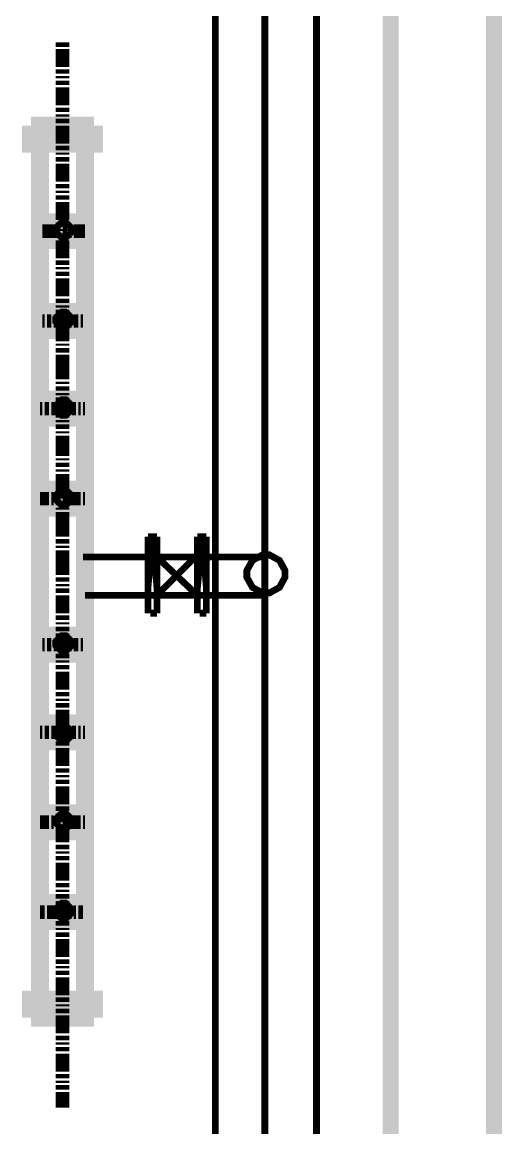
# Model space of a CAD drawing. Extents: x 0.4 to 11.4, y 0.4 to 16.2.
# Drawn here: x 4.533 to 4.889, y 7.356 to 8.176 of the extents above; entities that cross this region are included whole.
import ezdxf

# ---------------------------------------------------------------- set-up
doc = ezdxf.new("R2010")
doc.units = 0
doc.header["$MEASUREMENT"] = 0

msp = doc.modelspace()

# ---------------------------------------------------------------- linework, layer by layer
at = {"color": 0}
for points, const_width in [([(4.8061, 12.6895), (4.8061, 4.64947)], 0.01167), ([(4.88276, 12.6694), (4.88276, 4.63113)], 0.01167), ([(4.67611, 5.46446), (4.67611, 12.4094)], 0.005), ([(4.71278, 5.46446), (4.71278, 12.4094)], 0.005), ([(4.75108, 12.4078), (4.75108, 5.47775)], 0.005), ([(4.56278, 8.16114), (4.56278, 8.15944), (4.56278, 8.15776)], 0.01), ([(4.56278, 8.15608), (4.56278, 8.15446), (4.56278, 8.15278), (4.56278, 8.1511)], 0.01), ([(4.56278, 8.1511), (4.56278, 8.14947), (4.56278, 8.14779), (4.56278, 8.14611), (4.56278, 8.14442)], 0.01), ([(4.56278, 8.14442), (4.56278, 8.14279)], 0.01), ([(4.56278, 8.14111), (4.56278, 8.13943), (4.56278, 8.13781)], 0.01), ([(4.56278, 8.13613), (4.56278, 8.13444)], 0.01), ([(4.56278, 8.13276), (4.56278, 8.13112), (4.56278, 8.12944)], 0.01), ([(4.56278, 8.12776), (4.56278, 8.12608), (4.56278, 8.12446), (4.56278, 8.12278)], 0.01), ([(4.56278, 8.12278), (4.56278, 8.1211), (4.56278, 8.11947), (4.56278, 8.11778), (4.56278, 8.1161)], 0.01), ([(4.56278, 8.1161), (4.56278, 8.11442)], 0.01), ([(4.56278, 8.11279), (4.56278, 8.11111), (4.56278, 8.10943)], 0.01), ([(4.56278, 8.10781), (4.56278, 8.10612)], 0.01), ([(4.5861, 8.09944), (4.53944, 8.09944)], 0.01333), ([(4.5861, 8.09944), (4.5861, 8.0861), (4.53944, 8.0861), (4.53944, 8.09944)], 0.01333), ([(4.56278, 8.10444), (4.56278, 8.10275), (4.56278, 8.10113)], 0.01), ([(4.56278, 8.09944), (4.56278, 8.09776), (4.56278, 8.09614), (4.56278, 8.09446)], 0.01), ([(4.56278, 8.09446), (4.56278, 8.09278), (4.56278, 8.0911), (4.56278, 8.08946), (4.56278, 8.08778)], 0.01), ([(4.54611, 7.45111), (4.54611, 8.0861)], 0.01333), ([(4.56278, 8.08778), (4.56278, 8.0861)], 0.01), ([(4.56278, 8.08442), (4.56278, 8.08279), (4.56278, 8.08111)], 0.01), ([(4.57943, 7.78108), (4.57943, 8.0861)], 0.01333), ([(4.56278, 8.07943), (4.56278, 8.07781)], 0.01), ([(4.56278, 8.07611), (4.56278, 8.07443), (4.56278, 8.07275)], 0.01), ([(4.56278, 8.07112), (4.56278, 8.06944), (4.56278, 8.06776), (4.56278, 8.06614)], 0.01), ([(4.56278, 8.06614), (4.56278, 8.06446), (4.56278, 8.06278), (4.56278, 8.06108), (4.56278, 8.05946)], 0.01), ([(4.56278, 8.05946), (4.56278, 8.05778)], 0.01), ([(4.56278, 8.0561), (4.56278, 8.05447), (4.56278, 8.05279)], 0.01), ([(4.56278, 8.05111), (4.56278, 8.04943)], 0.01), ([(4.56278, 8.04779), (4.56278, 8.04611), (4.56278, 8.04443)], 0.01), ([(4.56278, 8.04275), (4.56278, 8.04113), (4.56278, 8.03944), (4.56278, 8.03776)], 0.01), ([(4.56278, 8.03776), (4.56278, 8.03614), (4.56278, 8.03444), (4.56278, 8.03276), (4.56278, 8.03108)], 0.01), ([(4.54611, 8.02778), (4.57943, 8.02778)], 0.01333), ([(4.54611, 8.01443), (4.57943, 8.01443), (4.57943, 8.02778)], 0.01333), ([(4.56278, 8.03108), (4.56278, 8.02946)], 0.01), ([(4.56278, 8.02778), (4.56278, 8.0261), (4.56278, 8.02447)], 0.01), ([(4.54943, 8.02111), (4.54779, 8.02111)], 0.01), ([(4.5561, 8.02111), (4.55447, 8.02111), (4.55279, 8.02111), (4.55111, 8.02111), (4.54943, 8.02111)], 0.01), ([(4.56108, 8.02111), (4.55946, 8.02111), (4.55778, 8.02111), (4.5561, 8.02111)], 0.01), ([(4.56278, 8.02279), (4.56278, 8.02111)], 0.01), ([(4.56614, 8.02111), (4.56446, 8.02111), (4.56278, 8.02111)], 0.01), ([(4.56278, 8.01942), (4.56278, 8.01779), (4.56278, 8.01611)], 0.01), ([(4.56944, 8.02111), (4.56776, 8.02111)], 0.01), ([(4.57275, 8.02111), (4.57113, 8.02111)], 0.01), ([(4.57943, 8.02111), (4.57781, 8.02111), (4.57611, 8.02111), (4.57443, 8.02111), (4.57275, 8.02111)], 0.01), ([(4.56278, 8.01443), (4.56278, 8.01281), (4.56278, 8.01113), (4.56278, 8.00944)], 0.01), ([(4.56278, 8.00944), (4.56278, 8.00776), (4.56278, 8.00612), (4.56278, 8.00444), (4.56278, 8.00276)], 0.01), ([(4.56278, 8.00276), (4.56278, 8.00108)], 0.01), ([(4.56278, 7.99946), (4.56278, 7.99778), (4.56278, 7.9961)], 0.01), ([(4.56278, 7.99447), (4.56278, 7.99278)], 0.01), ([(4.56278, 7.9911), (4.56278, 7.98942), (4.56278, 7.98779)], 0.01), ([(4.56278, 7.98611), (4.56278, 7.98443), (4.56278, 7.98281), (4.56278, 7.98112)], 0.01), ([(4.56278, 7.98112), (4.56278, 7.97944), (4.56278, 7.97775), (4.56278, 7.97613), (4.56278, 7.97444)], 0.01), ([(4.56278, 7.97444), (4.56278, 7.97276)], 0.01), ([(4.56278, 7.97114), (4.56278, 7.96946), (4.56278, 7.96778)], 0.01), ([(4.56278, 7.9661), (4.56278, 7.96446)], 0.01), ([(4.54611, 7.9611), (4.57943, 7.9611)], 0.01333), ([(4.54611, 7.94775), (4.57943, 7.94775), (4.57943, 7.9611)], 0.01333), ([(4.56278, 7.96278), (4.56278, 7.9611), (4.56278, 7.95942)], 0.01), ([(4.56278, 7.95779), (4.56278, 7.95611), (4.56278, 7.95443), (4.56278, 7.95281)], 0.01), ([(4.54943, 7.95443), (4.54779, 7.95443)], 0.01), ([(4.55447, 7.95443), (4.55279, 7.95443), (4.55111, 7.95443)], 0.01), ([(4.55778, 7.95443), (4.5561, 7.95443)], 0.01), ([(4.56446, 7.95443), (4.56278, 7.95443), (4.56108, 7.95443), (4.55946, 7.95443), (4.55778, 7.95443)], 0.01), ([(4.56278, 7.95281), (4.56278, 7.95111), (4.56278, 7.94943), (4.56278, 7.94775), (4.56278, 7.94612)], 0.01), ([(4.56944, 7.95443), (4.56776, 7.95443), (4.56614, 7.95443), (4.56446, 7.95443)], 0.01), ([(4.57443, 7.95443), (4.57275, 7.95443), (4.57113, 7.95443)], 0.01), ([(4.57781, 7.95443), (4.57611, 7.95443)], 0.01), ([(4.56278, 7.94612), (4.56278, 7.94444), (4.56278, 7.94276), (4.56278, 7.94114), (4.56278, 7.93946)], 0.01), ([(4.56278, 7.93778), (4.56278, 7.93608)], 0.01), ([(4.56278, 7.93446), (4.56278, 7.93278), (4.56278, 7.9311)], 0.01), ([(4.56278, 7.92947), (4.56278, 7.92779), (4.56278, 7.92611), (4.56278, 7.92443)], 0.01), ([(4.56278, 7.92443), (4.56278, 7.92279), (4.56278, 7.92111), (4.56278, 7.91943), (4.56278, 7.91775)], 0.01), ([(4.56278, 7.91775), (4.56278, 7.91613), (4.56278, 7.91444), (4.56278, 7.91276), (4.56278, 7.91114)], 0.01), ([(4.56278, 7.90944), (4.56278, 7.90776)], 0.01), ([(4.56278, 7.90608), (4.56278, 7.90446), (4.56278, 7.90278)], 0.01), ([(4.56278, 7.9011), (4.56278, 7.89947)], 0.01), ([(4.54611, 7.89611), (4.57943, 7.89611)], 0.01333), ([(4.54611, 7.88276), (4.57943, 7.88276), (4.57943, 7.89611)], 0.01333), ([(4.56278, 7.89779), (4.56278, 7.89611), (4.56278, 7.89442), (4.56278, 7.89279)], 0.01), ([(4.56278, 7.89279), (4.56278, 7.89111), (4.56278, 7.88943), (4.56278, 7.88781), (4.56278, 7.88613)], 0.01), ([(4.54779, 7.88943), (4.54611, 7.88943)], 0.01), ([(4.55279, 7.88943), (4.55111, 7.88943), (4.54943, 7.88943)], 0.01), ([(4.5561, 7.88943), (4.55447, 7.88943)], 0.01), ([(4.56278, 7.88943), (4.56108, 7.88943), (4.55946, 7.88943), (4.55778, 7.88943), (4.5561, 7.88943)], 0.01), ([(4.56776, 7.88943), (4.56614, 7.88943), (4.56446, 7.88943), (4.56278, 7.88943)], 0.01), ([(4.56278, 7.88613), (4.56278, 7.88444), (4.56278, 7.88276)], 0.01), ([(4.57275, 7.88943), (4.57113, 7.88943), (4.56944, 7.88943)], 0.01), ([(4.57611, 7.88943), (4.57443, 7.88943)], 0.01), ([(4.57943, 7.88943), (4.57781, 7.88943)], 0.01), ([(4.56278, 7.88112), (4.56278, 7.87944)], 0.01), ([(4.56278, 7.87776), (4.56278, 7.87608), (4.56278, 7.87446)], 0.01), ([(4.56278, 7.87278), (4.56278, 7.8711)], 0.01), ([(4.56278, 7.86947), (4.56278, 7.86778), (4.56278, 7.8661), (4.56278, 7.86442)], 0.01), ([(4.56278, 7.86442), (4.56278, 7.86279), (4.56278, 7.86111), (4.56278, 7.85943), (4.56278, 7.85781)], 0.01), ([(4.56278, 7.85781), (4.56278, 7.85612), (4.56278, 7.85444)], 0.01), ([(4.56278, 7.85275), (4.56278, 7.85113)], 0.01), ([(4.56278, 7.84944), (4.56278, 7.84776), (4.56278, 7.84614)], 0.01), ([(4.56278, 7.84446), (4.56278, 7.84278)], 0.01), ([(4.56278, 7.8411), (4.56278, 7.83946), (4.56278, 7.83778), (4.56278, 7.8361)], 0.01), ([(4.56278, 7.8361), (4.56278, 7.83442), (4.56278, 7.83279), (4.56278, 7.83111), (4.56278, 7.82943)], 0.01), ([(4.54611, 7.82943), (4.57943, 7.82943)], 0.01333), ([(4.56278, 7.82943), (4.56278, 7.82781), (4.56278, 7.82611), (4.56278, 7.82443), (4.56278, 7.82275)], 0.01), ([(4.54779, 7.82275), (4.54611, 7.82275)], 0.01), ([(4.55279, 7.82275), (4.55111, 7.82275), (4.54943, 7.82275), (4.54779, 7.82275)], 0.01), ([(4.5561, 7.82275), (4.55447, 7.82275)], 0.01), ([(4.56108, 7.82275), (4.55946, 7.82275), (4.55778, 7.82275)], 0.01), ([(4.56446, 7.82275), (4.56278, 7.82275)], 0.01), ([(4.56278, 7.82112), (4.56278, 7.81944), (4.56278, 7.81776)], 0.01), ([(4.57113, 7.82275), (4.56944, 7.82275), (4.56776, 7.82275), (4.56614, 7.82275), (4.56446, 7.82275)], 0.01), ([(4.57611, 7.82275), (4.57443, 7.82275), (4.57275, 7.82275), (4.57113, 7.82275)], 0.01), ([(4.57943, 7.82275), (4.57781, 7.82275)], 0.01), ([(4.54611, 7.81614), (4.57943, 7.81614)], 0.01333), ([(4.56278, 7.81614), (4.56278, 7.81446)], 0.01), ([(4.56278, 7.81278), (4.56278, 7.81108), (4.56278, 7.80946), (4.56278, 7.80778)], 0.01), ([(4.56278, 7.80778), (4.56278, 7.8061), (4.56278, 7.80447), (4.56278, 7.80279), (4.56278, 7.80111)], 0.01), ([(4.57943, 7.45111), (4.57943, 7.80279)], 0.01333), ([(4.56278, 7.80111), (4.56278, 7.79943), (4.56278, 7.79779), (4.56278, 7.79611), (4.56278, 7.79443)], 0.01), ([(4.56278, 7.79275), (4.56278, 7.79113), (4.56278, 7.78944)], 0.01), ([(4.56278, 7.78776), (4.56278, 7.78614)], 0.01), ([(4.62608, 7.79443), (4.62608, 7.73779)], 0.005), ([(4.62608, 7.79443), (4.62944, 7.79443)], 0.005), ([(4.62944, 7.79443), (4.63276, 7.79443)], 0.005), ([(4.63276, 7.79443), (4.63276, 7.73779)], 0.005), ([(4.66276, 7.79443), (4.66276, 7.73779)], 0.005), ([(4.66276, 7.79443), (4.66613, 7.79443)], 0.005), ([(4.66613, 7.79443), (4.66943, 7.79443)], 0.005), ([(4.66943, 7.79443), (4.66943, 7.73779)], 0.005), ([(4.56278, 7.78444), (4.56278, 7.78276), (4.56278, 7.78108), (4.56278, 7.77946)], 0.01), ([(4.56278, 7.77946), (4.56278, 7.77778), (4.56278, 7.7761), (4.56278, 7.77447), (4.56278, 7.77279)], 0.01), ([(4.63276, 7.75108), (4.66276, 7.78108)], 0.005), ([(4.56278, 7.77279), (4.56278, 7.77111), (4.56278, 7.76942), (4.56278, 7.76779), (4.56278, 7.76611)], 0.01), ([(4.57781, 7.77946), (4.71278, 7.77946)], 0.005), ([(4.63276, 7.77946), (4.66276, 7.75108)], 0.005), ([(4.56278, 7.76443), (4.56278, 7.76281), (4.56278, 7.76113)], 0.01), ([(4.56278, 7.75944), (4.56278, 7.75776)], 0.01), ([(4.56278, 7.75612), (4.56278, 7.75444), (4.56278, 7.75276)], 0.01), ([(4.56278, 7.75108), (4.56278, 7.74946), (4.56278, 7.74778), (4.56278, 7.7461)], 0.01), ([(4.56278, 7.7461), (4.56278, 7.74447), (4.56278, 7.74278), (4.56278, 7.7411), (4.56278, 7.73942)], 0.01), ([(4.57943, 7.75108), (4.71278, 7.75108)], 0.005), ([(4.56278, 7.73942), (4.56278, 7.73779)], 0.01), ([(4.56278, 7.73611), (4.56278, 7.73443), (4.56278, 7.73281)], 0.01), ([(4.56278, 7.73112), (4.56278, 7.72944)], 0.01), ([(4.62776, 7.73779), (4.62944, 7.73779)], 0.005), ([(4.62944, 7.73779), (4.63276, 7.73779)], 0.005), ([(4.66444, 7.73779), (4.66613, 7.73779)], 0.005), ([(4.66613, 7.73779), (4.66943, 7.73779)], 0.005), ([(4.54611, 7.70779), (4.57943, 7.70779), (4.57943, 7.72114)], 0.01333), ([(4.54611, 7.72114), (4.57943, 7.72114)], 0.01333), ([(4.56278, 7.72775), (4.56278, 7.72613), (4.56278, 7.72444)], 0.01), ([(4.56278, 7.72276), (4.56278, 7.72114), (4.56278, 7.71946), (4.56278, 7.71778)], 0.01), ([(4.54943, 7.71446), (4.54779, 7.71446)], 0.01), ([(4.55447, 7.71446), (4.55279, 7.71446), (4.55111, 7.71446)], 0.01), ([(4.55778, 7.71446), (4.5561, 7.71446)], 0.01), ([(4.56446, 7.71446), (4.56278, 7.71446), (4.56108, 7.71446), (4.55946, 7.71446), (4.55778, 7.71446)], 0.01), ([(4.56278, 7.71778), (4.56278, 7.7161), (4.56278, 7.71446), (4.56278, 7.71278), (4.56278, 7.7111)], 0.01), ([(4.56944, 7.71446), (4.56776, 7.71446), (4.56614, 7.71446), (4.56446, 7.71446)], 0.01), ([(4.57443, 7.71446), (4.57275, 7.71446), (4.57113, 7.71446)], 0.01), ([(4.57781, 7.71446), (4.57611, 7.71446)], 0.01), ([(4.56278, 7.7111), (4.56278, 7.70942)], 0.01), ([(4.56278, 7.70779), (4.56278, 7.70611), (4.56278, 7.70443)], 0.01), ([(4.56278, 7.70281), (4.56278, 7.70111)], 0.01), ([(4.56278, 7.69943), (4.56278, 7.69775), (4.56278, 7.69612)], 0.01), ([(4.56278, 7.69444), (4.56278, 7.69276), (4.56278, 7.69114), (4.56278, 7.68946)], 0.01), ([(4.56278, 7.68946), (4.56278, 7.68778), (4.56278, 7.68608), (4.56278, 7.68446), (4.56278, 7.68278)], 0.01), ([(4.56278, 7.68278), (4.56278, 7.6811)], 0.01), ([(4.56278, 7.67947), (4.56278, 7.67779), (4.56278, 7.67611)], 0.01), ([(4.56278, 7.67443), (4.56278, 7.67279)], 0.01), ([(4.56278, 7.67111), (4.56278, 7.66943), (4.56278, 7.66775)], 0.01), ([(4.56278, 7.66613), (4.56278, 7.66444), (4.56278, 7.66276), (4.56278, 7.66114)], 0.01), ([(4.54611, 7.65608), (4.57943, 7.65608), (4.57943, 7.64279)], 0.01333), ([(4.56278, 7.66114), (4.56278, 7.65944), (4.56278, 7.65776), (4.56278, 7.65608), (4.56278, 7.65446)], 0.01), ([(4.56278, 7.65446), (4.56278, 7.65278)], 0.01), ([(4.54779, 7.64947), (4.54611, 7.64947)], 0.01), ([(4.55279, 7.64947), (4.55111, 7.64947), (4.54943, 7.64947)], 0.01), ([(4.5561, 7.64947), (4.55447, 7.64947)], 0.01), ([(4.56278, 7.64947), (4.56108, 7.64947), (4.55946, 7.64947), (4.55778, 7.64947), (4.5561, 7.64947)], 0.01), ([(4.56278, 7.6511), (4.56278, 7.64947), (4.56278, 7.64779)], 0.01), ([(4.56776, 7.64947), (4.56614, 7.64947), (4.56446, 7.64947), (4.56278, 7.64947)], 0.01), ([(4.56278, 7.64611), (4.56278, 7.64442)], 0.01), ([(4.57275, 7.64947), (4.57113, 7.64947), (4.56944, 7.64947)], 0.01), ([(4.57611, 7.64947), (4.57443, 7.64947)], 0.01), ([(4.57943, 7.64947), (4.57781, 7.64947)], 0.01), ([(4.54611, 7.64279), (4.57943, 7.64279)], 0.01333), ([(4.56278, 7.64279), (4.56278, 7.64111), (4.56278, 7.63943)], 0.01), ([(4.56278, 7.63781), (4.56278, 7.63613), (4.56278, 7.63444), (4.56278, 7.63276)], 0.01), ([(4.56278, 7.63276), (4.56278, 7.63112), (4.56278, 7.62944), (4.56278, 7.62776), (4.56278, 7.62608)], 0.01), ([(4.56278, 7.62608), (4.56278, 7.62446)], 0.01), ([(4.56278, 7.62278), (4.56278, 7.6211), (4.56278, 7.61947)], 0.01), ([(4.56278, 7.61778), (4.56278, 7.6161)], 0.01), ([(4.56278, 7.61442), (4.56278, 7.61279), (4.56278, 7.61111)], 0.01), ([(4.56278, 7.60943), (4.56278, 7.60781), (4.56278, 7.60612), (4.56278, 7.60444)], 0.01), ([(4.56278, 7.60444), (4.56278, 7.60275), (4.56278, 7.60113), (4.56278, 7.59944), (4.56278, 7.59776)], 0.01), ([(4.56278, 7.59776), (4.56278, 7.59614)], 0.01), ([(4.54611, 7.58946), (4.57943, 7.58946), (4.57943, 7.57611)], 0.01333), ([(4.56278, 7.59446), (4.56278, 7.59278), (4.56278, 7.5911)], 0.01), ([(4.56278, 7.58946), (4.56278, 7.58778)], 0.01), ([(4.54779, 7.58279), (4.54611, 7.58279)], 0.01), ([(4.55279, 7.58279), (4.55111, 7.58279), (4.54943, 7.58279), (4.54779, 7.58279)], 0.01), ([(4.5561, 7.58279), (4.55447, 7.58279)], 0.01), ([(4.56108, 7.58279), (4.55946, 7.58279), (4.55778, 7.58279)], 0.01), ([(4.56278, 7.5861), (4.56278, 7.58442), (4.56278, 7.58279)], 0.01), ([(4.56446, 7.58279), (4.56278, 7.58279)], 0.01), ([(4.56278, 7.58111), (4.56278, 7.57943), (4.56278, 7.57781), (4.56278, 7.57611)], 0.01), ([(4.57113, 7.58279), (4.56944, 7.58279), (4.56776, 7.58279), (4.56614, 7.58279), (4.56446, 7.58279)], 0.01), ([(4.57611, 7.58279), (4.57443, 7.58279), (4.57275, 7.58279), (4.57113, 7.58279)], 0.01), ([(4.57943, 7.58279), (4.57781, 7.58279)], 0.01), ([(4.54611, 7.57611), (4.57943, 7.57611)], 0.01333), ([(4.56278, 7.57611), (4.56278, 7.57443), (4.56278, 7.57275), (4.56278, 7.57112), (4.56278, 7.56944)], 0.01), ([(4.56278, 7.56944), (4.56278, 7.56776)], 0.01), ([(4.56278, 7.56614), (4.56278, 7.56446), (4.56278, 7.56278)], 0.01), ([(4.56278, 7.56108), (4.56278, 7.55946)], 0.01), ([(4.56278, 7.55778), (4.56278, 7.5561), (4.56278, 7.55447)], 0.01), ([(4.56278, 7.55279), (4.56278, 7.55111), (4.56278, 7.54943), (4.56278, 7.54779)], 0.01), ([(4.56278, 7.54779), (4.56278, 7.54611), (4.56278, 7.54443), (4.56278, 7.54275), (4.56278, 7.54113)], 0.01), ([(4.56278, 7.54113), (4.56278, 7.53944)], 0.01), ([(4.56278, 7.53776), (4.56278, 7.53614), (4.56278, 7.53444)], 0.01), ([(4.56278, 7.53276), (4.56278, 7.53108)], 0.01), ([(4.54611, 7.52279), (4.57943, 7.52279), (4.57943, 7.50944)], 0.01333), ([(4.56278, 7.52946), (4.56278, 7.52778), (4.56278, 7.5261)], 0.01), ([(4.56278, 7.52447), (4.56278, 7.52279), (4.56278, 7.52111), (4.56278, 7.51942)], 0.01), ([(4.54943, 7.51611), (4.54779, 7.51611), (4.54611, 7.51611)], 0.01), ([(4.55279, 7.51611), (4.55111, 7.51611)], 0.01), ([(4.55946, 7.51611), (4.55778, 7.51611), (4.5561, 7.51611), (4.55447, 7.51611), (4.55279, 7.51611)], 0.01), ([(4.56446, 7.51611), (4.56278, 7.51611), (4.56108, 7.51611), (4.55946, 7.51611)], 0.01), ([(4.56278, 7.51942), (4.56278, 7.51779), (4.56278, 7.51611), (4.56278, 7.51443), (4.56278, 7.51281)], 0.01), ([(4.56944, 7.51611), (4.56776, 7.51611), (4.56614, 7.51611)], 0.01), ([(4.57275, 7.51611), (4.57113, 7.51611)], 0.01), ([(4.57781, 7.51611), (4.57611, 7.51611), (4.57443, 7.51611)], 0.01), ([(4.54611, 7.50944), (4.57943, 7.50944)], 0.01333), ([(4.56278, 7.51281), (4.56278, 7.51113)], 0.01), ([(4.56278, 7.50944), (4.56278, 7.50776), (4.56278, 7.50612)], 0.01), ([(4.56278, 7.50444), (4.56278, 7.50276)], 0.01), ([(4.56278, 7.50108), (4.56278, 7.49946), (4.56278, 7.49778)], 0.01), ([(4.56278, 7.4961), (4.56278, 7.49447), (4.56278, 7.49278), (4.56278, 7.4911)], 0.01), ([(4.56278, 7.4911), (4.56278, 7.48942), (4.56278, 7.48779), (4.56278, 7.48611), (4.56278, 7.48443)], 0.01), ([(4.56278, 7.48443), (4.56278, 7.48281)], 0.01), ([(4.56278, 7.48112), (4.56278, 7.47944), (4.56278, 7.47775)], 0.01), ([(4.56278, 7.47613), (4.56278, 7.47444)], 0.01), ([(4.56278, 7.47276), (4.56278, 7.47114), (4.56278, 7.46946)], 0.01), ([(4.56278, 7.46778), (4.56278, 7.4661), (4.56278, 7.46446), (4.56278, 7.46278)], 0.01), ([(4.56278, 7.46278), (4.56278, 7.4611), (4.56278, 7.45942), (4.56278, 7.45779), (4.56278, 7.45611)], 0.01), ([(4.5861, 7.43778), (4.5861, 7.45111), (4.53944, 7.45111), (4.53944, 7.43778)], 0.01333), ([(4.56278, 7.45611), (4.56278, 7.45443)], 0.01), ([(4.56278, 7.45281), (4.56278, 7.45111), (4.56278, 7.44943)], 0.01), ([(4.56278, 7.44775), (4.56278, 7.44612)], 0.01), ([(4.56278, 7.44444), (4.56278, 7.44276), (4.56278, 7.44114)], 0.01), ([(4.5861, 7.43778), (4.53944, 7.43778)], 0.01333), ([(4.56278, 7.43946), (4.56278, 7.43778), (4.56278, 7.43608), (4.56278, 7.43446)], 0.01), ([(4.56278, 7.43446), (4.56278, 7.43278), (4.56278, 7.4311), (4.56278, 7.42947), (4.56278, 7.42779)], 0.01), ([(4.56278, 7.42779), (4.56278, 7.42611)], 0.01), ([(4.56278, 7.42443), (4.56278, 7.42279), (4.56278, 7.42111)], 0.01), ([(4.56278, 7.41943), (4.56278, 7.41775)], 0.01), ([(4.56278, 7.41613), (4.56278, 7.41444), (4.56278, 7.41276)], 0.01), ([(4.56278, 7.41114), (4.56278, 7.40944), (4.56278, 7.40776), (4.56278, 7.40608)], 0.01), ([(4.56278, 7.40608), (4.56278, 7.40446), (4.56278, 7.40278), (4.56278, 7.4011), (4.56278, 7.39947)], 0.01), ([(4.56278, 7.39947), (4.56278, 7.39779)], 0.01), ([(4.56278, 7.39611), (4.56278, 7.39442), (4.56278, 7.39279)], 0.01), ([(4.56278, 7.39111), (4.56278, 7.38943)], 0.01), ([(4.56278, 7.38781), (4.56278, 7.38613), (4.56278, 7.38444)], 0.01), ([(4.56278, 7.38276), (4.56278, 7.38112), (4.56278, 7.37944), (4.56278, 7.37776)], 0.01), ([(4.56278, 7.37776), (4.56278, 7.37608), (4.56278, 7.37446), (4.56278, 7.37278), (4.56278, 7.3711)], 0.01)]:
    msp.add_lwpolyline(points, dxfattribs=dict(at, const_width=const_width))
for points, const_width in [([(4.56278, 8.16114), (4.56278, 8.16114)], 0.01), ([(4.56278, 8.1511), (4.56278, 8.1511)], 0.01), ([(4.56278, 8.14442), (4.56278, 8.14442)], 0.01), ([(4.56278, 8.12278), (4.56278, 8.12278)], 0.01), ([(4.56278, 8.1161), (4.56278, 8.1161)], 0.01), ([(4.56278, 8.09446), (4.56278, 8.09446)], 0.01), ([(4.56278, 8.08778), (4.56278, 8.08778)], 0.01), ([(4.56278, 8.06614), (4.56278, 8.06614)], 0.01), ([(4.56278, 8.05946), (4.56278, 8.05946)], 0.01), ([(4.56278, 8.03776), (4.56278, 8.03776)], 0.01), ([(4.56944, 8.02192), (4.56944, 8.02339), (4.56506, 8.02778), (4.56358, 8.02778), (4.56218, 8.02778), (4.55778, 8.02339), (4.55778, 8.02192), (4.55778, 8.02051), (4.56218, 8.01611), (4.56358, 8.01611), (4.56506, 8.01611), (4.56944, 8.02051), (4.56944, 8.02192)], 0.005), ([(4.56278, 8.03108), (4.56278, 8.03108)], 0.01), ([(4.54611, 8.02111), (4.54611, 8.02111)], 0.01), ([(4.54943, 8.02111), (4.54943, 8.02111)], 0.01), ([(4.5561, 8.02111), (4.5561, 8.02111)], 0.01), ([(4.57275, 8.02111), (4.57275, 8.02111)], 0.01), ([(4.57943, 8.02111), (4.57943, 8.02111)], 0.01), ([(4.56278, 8.00944), (4.56278, 8.00944)], 0.01), ([(4.56278, 8.00276), (4.56278, 8.00276)], 0.01), ([(4.56278, 7.98112), (4.56278, 7.98112)], 0.01), ([(4.56278, 7.97444), (4.56278, 7.97444)], 0.01), ([(4.56944, 7.95529), (4.56944, 7.95676), (4.56506, 7.9611), (4.56358, 7.9611), (4.56218, 7.9611), (4.55778, 7.95676), (4.55778, 7.95529), (4.55778, 7.95383), (4.56218, 7.94943), (4.56358, 7.94943), (4.56506, 7.94943), (4.56944, 7.95383), (4.56944, 7.95529)], 0.005), ([(4.54611, 7.95443), (4.54611, 7.95443)], 0.01), ([(4.55778, 7.95443), (4.55778, 7.95443)], 0.01), ([(4.56278, 7.95281), (4.56278, 7.95281)], 0.01), ([(4.56446, 7.95443), (4.56446, 7.95443)], 0.01), ([(4.57781, 7.95443), (4.57781, 7.95443)], 0.01), ([(4.57943, 7.95443), (4.57943, 7.95443)], 0.01), ([(4.56278, 7.94612), (4.56278, 7.94612)], 0.01), ([(4.56278, 7.93946), (4.56278, 7.93946)], 0.01), ([(4.56278, 7.93778), (4.56278, 7.93778)], 0.01), ([(4.56278, 7.92443), (4.56278, 7.92443)], 0.01), ([(4.56278, 7.91775), (4.56278, 7.91775)], 0.01), ([(4.56278, 7.91114), (4.56278, 7.91114)], 0.01), ([(4.56278, 7.90944), (4.56278, 7.90944)], 0.01), ([(4.56944, 7.89031), (4.56944, 7.89176), (4.56506, 7.89611), (4.56358, 7.89611), (4.56218, 7.89611), (4.55778, 7.89176), (4.55778, 7.89031), (4.55778, 7.88883), (4.56218, 7.88444), (4.56358, 7.88444), (4.56506, 7.88444), (4.56944, 7.88883), (4.56944, 7.89031)], 0.005), ([(4.56278, 7.89279), (4.56278, 7.89279)], 0.01), ([(4.5561, 7.88943), (4.5561, 7.88943)], 0.01), ([(4.56278, 7.88943), (4.56278, 7.88943)], 0.01), ([(4.56278, 7.88613), (4.56278, 7.88613)], 0.01), ([(4.57943, 7.88943), (4.57943, 7.88943)], 0.01), ([(4.56278, 7.86442), (4.56278, 7.86442)], 0.01), ([(4.56278, 7.85781), (4.56278, 7.85781)], 0.01), ([(4.56278, 7.8361), (4.56278, 7.8361)], 0.01), ([(4.56944, 7.82363), (4.56944, 7.82508), (4.56506, 7.82943), (4.56358, 7.82943), (4.56218, 7.82943), (4.55778, 7.82508), (4.55778, 7.82363), (4.55778, 7.82215), (4.56218, 7.81776), (4.56358, 7.81776), (4.56506, 7.81776), (4.56944, 7.82215), (4.56944, 7.82363)], 0.005), ([(4.56278, 7.82943), (4.56278, 7.82943)], 0.01), ([(4.54779, 7.82275), (4.54779, 7.82275)], 0.01), ([(4.56278, 7.82275), (4.56278, 7.82275)], 0.01), ([(4.56278, 7.82112), (4.56278, 7.82112)], 0.01), ([(4.56446, 7.82275), (4.56446, 7.82275)], 0.01), ([(4.57113, 7.82275), (4.57113, 7.82275)], 0.01), ([(4.57943, 7.82275), (4.57943, 7.82275)], 0.01), ([(4.56278, 7.80778), (4.56278, 7.80778)], 0.01), ([(4.56278, 7.80111), (4.56278, 7.80111)], 0.01), ([(4.56278, 7.79443), (4.56278, 7.79443)], 0.01), ([(4.56278, 7.79275), (4.56278, 7.79275)], 0.01), ([(4.62944, 7.73779), (4.62944, 7.79443), (4.62944, 7.73779)], 0.005), ([(4.66613, 7.73779), (4.66613, 7.79443), (4.66613, 7.73779)], 0.005), ([(4.56278, 7.77946), (4.56278, 7.77946)], 0.01), ([(4.72775, 7.76693), (4.72775, 7.76947), (4.72364, 7.77696), (4.71615, 7.78108), (4.7136, 7.78108), (4.7111, 7.78108), (4.70361, 7.77696), (4.69943, 7.76947), (4.69943, 7.76693), (4.69943, 7.76443), (4.70361, 7.75694), (4.7111, 7.75276), (4.7136, 7.75276), (4.71615, 7.75276), (4.72364, 7.75694), (4.72775, 7.76443), (4.72775, 7.76693)], 0.005), ([(4.56278, 7.77279), (4.56278, 7.77279)], 0.01), ([(4.56278, 7.76611), (4.56278, 7.76611)], 0.01), ([(4.56278, 7.76443), (4.56278, 7.76443)], 0.01), ([(4.56278, 7.7461), (4.56278, 7.7461)], 0.01), ([(4.56278, 7.73942), (4.56278, 7.73942)], 0.01), ([(4.54611, 7.71446), (4.54611, 7.71446)], 0.01), ([(4.55778, 7.71446), (4.55778, 7.71446)], 0.01), ([(4.56944, 7.71528), (4.56944, 7.71674), (4.56506, 7.72114), (4.56358, 7.72114), (4.56218, 7.72114), (4.55778, 7.71674), (4.55778, 7.71528), (4.55778, 7.71382), (4.56218, 7.70942), (4.56358, 7.70942), (4.56506, 7.70942), (4.56944, 7.71382), (4.56944, 7.71528)], 0.005), ([(4.56278, 7.71778), (4.56278, 7.71778)], 0.01), ([(4.56446, 7.71446), (4.56446, 7.71446)], 0.01), ([(4.57781, 7.71446), (4.57781, 7.71446)], 0.01), ([(4.57943, 7.71446), (4.57943, 7.71446)], 0.01), ([(4.56278, 7.7111), (4.56278, 7.7111)], 0.01), ([(4.56278, 7.68946), (4.56278, 7.68946)], 0.01), ([(4.56278, 7.68278), (4.56278, 7.68278)], 0.01), ([(4.56278, 7.66114), (4.56278, 7.66114)], 0.01), ([(4.56278, 7.65446), (4.56278, 7.65446)], 0.01), ([(4.5561, 7.64947), (4.5561, 7.64947)], 0.01), ([(4.56944, 7.6486), (4.56944, 7.65007), (4.56506, 7.65446), (4.56358, 7.65446), (4.56218, 7.65446), (4.55778, 7.65007), (4.55778, 7.6486), (4.55778, 7.64719), (4.56218, 7.64279), (4.56358, 7.64279), (4.56506, 7.64279), (4.56944, 7.64719), (4.56944, 7.6486)], 0.005), ([(4.56278, 7.64947), (4.56278, 7.64947)], 0.01), ([(4.57943, 7.64947), (4.57943, 7.64947)], 0.01), ([(4.56278, 7.63276), (4.56278, 7.63276)], 0.01), ([(4.56278, 7.62608), (4.56278, 7.62608)], 0.01), ([(4.56278, 7.60444), (4.56278, 7.60444)], 0.01), ([(4.56278, 7.59776), (4.56278, 7.59776)], 0.01), ([(4.54779, 7.58279), (4.54779, 7.58279)], 0.01), ([(4.56944, 7.58361), (4.56944, 7.58507), (4.56506, 7.58946), (4.56358, 7.58946), (4.56218, 7.58946), (4.55778, 7.58507), (4.55778, 7.58361), (4.55778, 7.58219), (4.56218, 7.57781), (4.56358, 7.57781), (4.56506, 7.57781), (4.56944, 7.58219), (4.56944, 7.58361)], 0.005), ([(4.56446, 7.58279), (4.56446, 7.58279)], 0.01), ([(4.57113, 7.58279), (4.57113, 7.58279)], 0.01), ([(4.57943, 7.58279), (4.57943, 7.58279)], 0.01), ([(4.56278, 7.57611), (4.56278, 7.57611)], 0.01), ([(4.56278, 7.56944), (4.56278, 7.56944)], 0.01), ([(4.56278, 7.54779), (4.56278, 7.54779)], 0.01), ([(4.56278, 7.54113), (4.56278, 7.54113)], 0.01), ([(4.55279, 7.51611), (4.55279, 7.51611)], 0.01), ([(4.55946, 7.51611), (4.55946, 7.51611)], 0.01), ([(4.56944, 7.51693), (4.56944, 7.51839), (4.56506, 7.52279), (4.56358, 7.52279), (4.56218, 7.52279), (4.55778, 7.51839), (4.55778, 7.51693), (4.55778, 7.51551), (4.56218, 7.51113), (4.56358, 7.51113), (4.56506, 7.51113), (4.56944, 7.51551), (4.56944, 7.51693)], 0.005), ([(4.56278, 7.51942), (4.56278, 7.51942)], 0.01), ([(4.57781, 7.51611), (4.57781, 7.51611)], 0.01), ([(4.57943, 7.51611), (4.57943, 7.51611)], 0.01), ([(4.56278, 7.51281), (4.56278, 7.51281)], 0.01), ([(4.56278, 7.4911), (4.56278, 7.4911)], 0.01), ([(4.56278, 7.48443), (4.56278, 7.48443)], 0.01), ([(4.56278, 7.46278), (4.56278, 7.46278)], 0.01), ([(4.56278, 7.45611), (4.56278, 7.45611)], 0.01), ([(4.56278, 7.43446), (4.56278, 7.43446)], 0.01), ([(4.56278, 7.42779), (4.56278, 7.42779)], 0.01), ([(4.56278, 7.40608), (4.56278, 7.40608)], 0.01), ([(4.56278, 7.39947), (4.56278, 7.39947)], 0.01), ([(4.56278, 7.37776), (4.56278, 7.37776)], 0.01)]:
    msp.add_lwpolyline(points, close=True, dxfattribs=dict(at, const_width=const_width))

doc.saveas('drawing.dxf')
